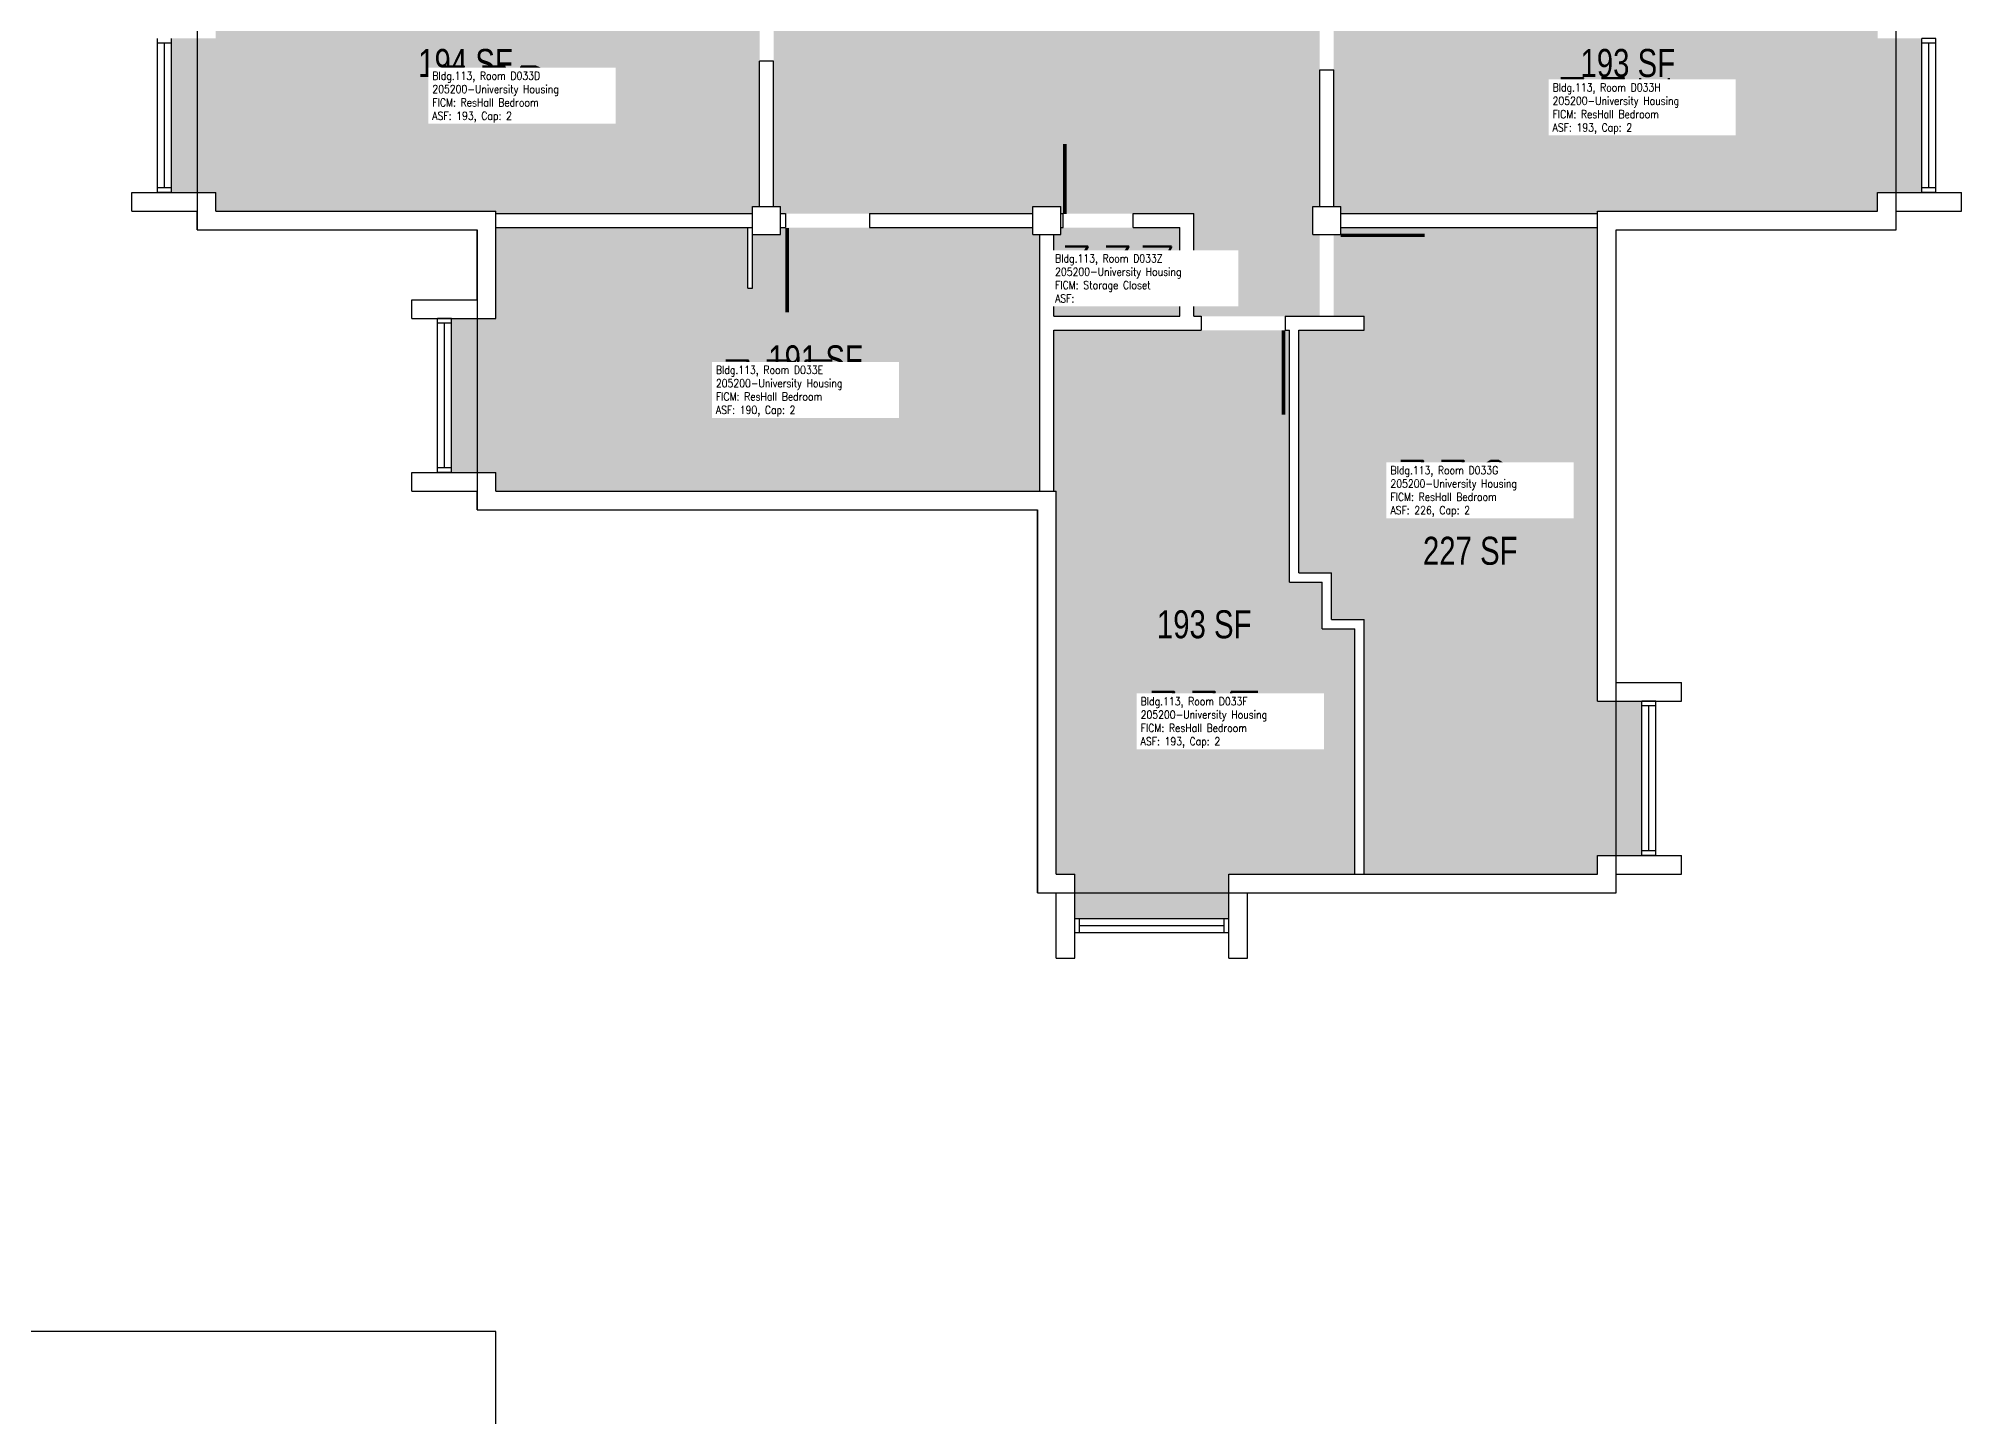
# Model space of a CAD drawing. Header units: inches. Extents: x -168 to 3296, y -1228 to 4808.
# Drawn here: x 2472 to 3296, y -32 to 558 of the extents above; entities that cross this region are included whole.
import ezdxf
from ezdxf.enums import TextEntityAlignment as Align

# ---------------------------------------------------------------- set-up
doc = ezdxf.new("R2010")
doc.units = ezdxf.units.IN
doc.header["$LTSCALE"] = 100
doc.header["$MEASUREMENT"] = 0
for name, color, linetype in [('A-DOOR', 2, 'CONTINUOUS'), ('A-GLAZ', 1, 'CONTINUOUS'), ('A-GLAZ-SILL', 2, 'CONTINUOUS'), ('A-IDEN-RNUM', 7, 'CONTINUOUS'), ('A-IDEN-SNUM', 4, 'CONTINUOUS'), ('A-IDEN-VNUM', 4, 'CONTINUOUS'), ('A-SITE', 3, 'CONTINUOUS'), ('A-WALL', 5, 'CONTINUOUS'), ('AREA-TEXT', 3, 'CONTINUOUS'), ('Rooms-Category-Color', 7, 'CONTINUOUS'), ('Rooms-College-Color', 7, 'CONTINUOUS'), ('Rooms-Department-Color', 7, 'CONTINUOUS'), ('Rooms-Division-Color', 7, 'CONTINUOUS'), ('Rooms-Information', 7, 'CONTINUOUS')]:
    doc.layers.add(name, color=color, linetype=linetype)
doc.styles.add('AREA', font='arial.ttf', dxfattribs={"width": 0.75, "height": 12})
doc.styles.add('ROOMSNUMBER', font='TXT.SHX', dxfattribs={"height": 1})
doc.styles.add('ROOMVNUMBER', font='simplex.shx', dxfattribs={"width": 0.85})

msp = doc.modelspace()

# ---------------------------------------------------------------- hatches: boundary and pattern name
at = {"layer": 'Rooms-Category-Color', "true_color": 0x728ef3}
for points in [[(2977, 884.81), (2977, 681), (2831, 681), (2830.74, 787), (2830.73, 790.05), (2830.66, 823), (2830.65, 826.05), (2830.65, 884.81), (2787, 884.81), (2787, 822.68), (2787, 786.68), (2787, 726), (2790, 726), (2790, 714), (2787, 714), (2787, 656.02), (2787, 620.02), (2787, 584.21), (2787, 620.02), (2787, 584.21), (2787, 548.21), (2787, 486), (2790, 486), (2790, 483), (2792.03, 483), (2828.03, 483), (2898, 483), (2898, 486), (2910, 486), (2910, 483), (2911.05, 483), (2941.05, 483), (2967, 483), (2967, 439), (2970.24, 439), (3006.24, 439), (3021, 439), (3021, 474), (3018, 474), (3018, 486), (3021, 486), (3021, 544.58), (3021, 580.58), (3021, 616.39), (3021, 580.58), (3021, 616.39), (3021, 652.39), (3021, 716), (3020, 716), (3020, 724), (3020, 764), (3020, 824), (3021, 824), (3021, 884.82), (2977, 884.82)], [(2668, 483), (2778, 483), (2778, 486), (2781, 486), (2781, 548.21), (2781, 584.21), (2781, 612), (2781, 584.21), (2781, 612), (2676, 612), (2676, 598), (2656, 598), (2656, 584), (2548, 584), (2548, 558), (2529, 558), (2529, 492), (2548, 492), (2548, 484), (2668, 484)], [(3136, 584), (3136, 598), (3156, 598), (3156, 612), (3260, 612), (3260, 558), (3279, 558), (3279, 492), (3260, 492), (3260, 484), (3140, 484), (3140, 483), (3030, 483), (3030, 486), (3027, 486), (3027, 544.58), (3027, 584)], [(2649, 438), (2649, 372), (2668, 372), (2668, 364), (2901, 364), (2901, 439), (2901, 474), (2898, 474), (2898, 477), (2828.03, 477), (2792.03, 477), (2790, 477), (2790, 474), (2778, 474), (2778, 451), (2776, 451), (2776, 477), (2668, 477), (2668, 438)], [(2907, 474), (2907, 439), (2961, 439), (2961, 477), (2910, 477), (2910, 474)], [(3040, 433), (3040, 439), (3027, 439), (3027, 474), (3030, 474), (3030, 477), (3140, 477), (3140, 274), (3159, 274), (3159, 208), (3140, 208), (3140, 200), (3040, 200), (3040, 309), (3026, 309), (3026, 329), (3012, 329), (3012, 433)], [(2907, 433), (2970.24, 433), (3006.24, 433), (3008, 433), (3008, 325), (3022, 325), (3022, 305), (3036, 305), (3036, 200), (2982, 200), (2982, 181), (2916, 181), (2916, 200), (2908, 200), (2908, 364), (2907, 364)]]:
    msp.add_hatch(color=171, dxfattribs=at).paths.add_polyline_path(points)
at = {"layer": 'Rooms-College-Color', "true_color": 0xadadad}
for points in [[(2977, 884.81), (2977, 681), (2831, 681), (2830.74, 787), (2830.73, 790.05), (2830.66, 823), (2830.65, 826.05), (2830.65, 884.81), (2787, 884.81), (2787, 822.68), (2787, 786.68), (2787, 726), (2790, 726), (2790, 714), (2787, 714), (2787, 656.02), (2787, 620.02), (2787, 584.21), (2787, 620.02), (2787, 584.21), (2787, 548.21), (2787, 486), (2790, 486), (2790, 483), (2792.03, 483), (2828.03, 483), (2898, 483), (2898, 486), (2910, 486), (2910, 483), (2911.05, 483), (2941.05, 483), (2967, 483), (2967, 439), (2970.24, 439), (3006.24, 439), (3021, 439), (3021, 474), (3018, 474), (3018, 486), (3021, 486), (3021, 544.58), (3021, 580.58), (3021, 616.39), (3021, 580.58), (3021, 616.39), (3021, 652.39), (3021, 716), (3020, 716), (3020, 724), (3020, 764), (3020, 824), (3021, 824), (3021, 884.82), (2977, 884.82)], [(2668, 483), (2778, 483), (2778, 486), (2781, 486), (2781, 548.21), (2781, 584.21), (2781, 612), (2781, 584.21), (2781, 612), (2676, 612), (2676, 598), (2656, 598), (2656, 584), (2548, 584), (2548, 558), (2529, 558), (2529, 492), (2548, 492), (2548, 484), (2668, 484)], [(3136, 584), (3136, 598), (3156, 598), (3156, 612), (3260, 612), (3260, 558), (3279, 558), (3279, 492), (3260, 492), (3260, 484), (3140, 484), (3140, 483), (3030, 483), (3030, 486), (3027, 486), (3027, 544.58), (3027, 584)], [(2649, 438), (2649, 372), (2668, 372), (2668, 364), (2901, 364), (2901, 439), (2901, 474), (2898, 474), (2898, 477), (2828.03, 477), (2792.03, 477), (2790, 477), (2790, 474), (2778, 474), (2778, 451), (2776, 451), (2776, 477), (2668, 477), (2668, 438)], [(2907, 474), (2907, 439), (2961, 439), (2961, 477), (2910, 477), (2910, 474)], [(3040, 433), (3040, 439), (3027, 439), (3027, 474), (3030, 474), (3030, 477), (3140, 477), (3140, 274), (3159, 274), (3159, 208), (3140, 208), (3140, 200), (3040, 200), (3040, 309), (3026, 309), (3026, 329), (3012, 329), (3012, 433)], [(2907, 433), (2970.24, 433), (3006.24, 433), (3008, 433), (3008, 325), (3022, 325), (3022, 305), (3036, 305), (3036, 200), (2982, 200), (2982, 181), (2916, 181), (2916, 200), (2908, 200), (2908, 364), (2907, 364)]]:
    msp.add_hatch(color=253, dxfattribs=at).paths.add_polyline_path(points)
at = {"layer": 'Rooms-Department-Color', "true_color": 0x604aed}
for points in [[(2977, 884.81), (2977, 681), (2831, 681), (2830.74, 787), (2830.73, 790.05), (2830.66, 823), (2830.65, 826.05), (2830.65, 884.81), (2787, 884.81), (2787, 822.68), (2787, 786.68), (2787, 726), (2790, 726), (2790, 714), (2787, 714), (2787, 656.02), (2787, 620.02), (2787, 584.21), (2787, 620.02), (2787, 584.21), (2787, 548.21), (2787, 486), (2790, 486), (2790, 483), (2792.03, 483), (2828.03, 483), (2898, 483), (2898, 486), (2910, 486), (2910, 483), (2911.05, 483), (2941.05, 483), (2967, 483), (2967, 439), (2970.24, 439), (3006.24, 439), (3021, 439), (3021, 474), (3018, 474), (3018, 486), (3021, 486), (3021, 544.58), (3021, 580.58), (3021, 616.39), (3021, 580.58), (3021, 616.39), (3021, 652.39), (3021, 716), (3020, 716), (3020, 724), (3020, 764), (3020, 824), (3021, 824), (3021, 884.82), (2977, 884.82)], [(2668, 483), (2778, 483), (2778, 486), (2781, 486), (2781, 548.21), (2781, 584.21), (2781, 612), (2781, 584.21), (2781, 612), (2676, 612), (2676, 598), (2656, 598), (2656, 584), (2548, 584), (2548, 558), (2529, 558), (2529, 492), (2548, 492), (2548, 484), (2668, 484)], [(3136, 584), (3136, 598), (3156, 598), (3156, 612), (3260, 612), (3260, 558), (3279, 558), (3279, 492), (3260, 492), (3260, 484), (3140, 484), (3140, 483), (3030, 483), (3030, 486), (3027, 486), (3027, 544.58), (3027, 584)], [(2649, 438), (2649, 372), (2668, 372), (2668, 364), (2901, 364), (2901, 439), (2901, 474), (2898, 474), (2898, 477), (2828.03, 477), (2792.03, 477), (2790, 477), (2790, 474), (2778, 474), (2778, 451), (2776, 451), (2776, 477), (2668, 477), (2668, 438)], [(2907, 474), (2907, 439), (2961, 439), (2961, 477), (2910, 477), (2910, 474)], [(3040, 433), (3040, 439), (3027, 439), (3027, 474), (3030, 474), (3030, 477), (3140, 477), (3140, 274), (3159, 274), (3159, 208), (3140, 208), (3140, 200), (3040, 200), (3040, 309), (3026, 309), (3026, 329), (3012, 329), (3012, 433)], [(2907, 433), (2970.24, 433), (3006.24, 433), (3008, 433), (3008, 325), (3022, 325), (3022, 305), (3036, 305), (3036, 200), (2982, 200), (2982, 181), (2916, 181), (2916, 200), (2908, 200), (2908, 364), (2907, 364)]]:
    msp.add_hatch(color=173, dxfattribs=at).paths.add_polyline_path(points)
at = {"layer": 'Rooms-Division-Color', "true_color": 0x604aed}
for points in [[(2977, 884.81), (2977, 681), (2831, 681), (2830.74, 787), (2830.73, 790.05), (2830.66, 823), (2830.65, 826.05), (2830.65, 884.81), (2787, 884.81), (2787, 822.68), (2787, 786.68), (2787, 726), (2790, 726), (2790, 714), (2787, 714), (2787, 656.02), (2787, 620.02), (2787, 584.21), (2787, 620.02), (2787, 584.21), (2787, 548.21), (2787, 486), (2790, 486), (2790, 483), (2792.03, 483), (2828.03, 483), (2898, 483), (2898, 486), (2910, 486), (2910, 483), (2911.05, 483), (2941.05, 483), (2967, 483), (2967, 439), (2970.24, 439), (3006.24, 439), (3021, 439), (3021, 474), (3018, 474), (3018, 486), (3021, 486), (3021, 544.58), (3021, 580.58), (3021, 616.39), (3021, 580.58), (3021, 616.39), (3021, 652.39), (3021, 716), (3020, 716), (3020, 724), (3020, 764), (3020, 824), (3021, 824), (3021, 884.82), (2977, 884.82)], [(2668, 483), (2778, 483), (2778, 486), (2781, 486), (2781, 548.21), (2781, 584.21), (2781, 612), (2781, 584.21), (2781, 612), (2676, 612), (2676, 598), (2656, 598), (2656, 584), (2548, 584), (2548, 558), (2529, 558), (2529, 492), (2548, 492), (2548, 484), (2668, 484)], [(3136, 584), (3136, 598), (3156, 598), (3156, 612), (3260, 612), (3260, 558), (3279, 558), (3279, 492), (3260, 492), (3260, 484), (3140, 484), (3140, 483), (3030, 483), (3030, 486), (3027, 486), (3027, 544.58), (3027, 584)], [(2649, 438), (2649, 372), (2668, 372), (2668, 364), (2901, 364), (2901, 439), (2901, 474), (2898, 474), (2898, 477), (2828.03, 477), (2792.03, 477), (2790, 477), (2790, 474), (2778, 474), (2778, 451), (2776, 451), (2776, 477), (2668, 477), (2668, 438)], [(2907, 474), (2907, 439), (2961, 439), (2961, 477), (2910, 477), (2910, 474)], [(3040, 433), (3040, 439), (3027, 439), (3027, 474), (3030, 474), (3030, 477), (3140, 477), (3140, 274), (3159, 274), (3159, 208), (3140, 208), (3140, 200), (3040, 200), (3040, 309), (3026, 309), (3026, 329), (3012, 329), (3012, 433)], [(2907, 433), (2970.24, 433), (3006.24, 433), (3008, 433), (3008, 325), (3022, 325), (3022, 305), (3036, 305), (3036, 200), (2982, 200), (2982, 181), (2916, 181), (2916, 200), (2908, 200), (2908, 364), (2907, 364)]]:
    msp.add_hatch(color=173, dxfattribs=at).paths.add_polyline_path(points)

# ---------------------------------------------------------------- linework, layer by layer
at = {"layer": 'A-DOOR'}
for points in [[(2781.21, 583.46, 1.5, 1.5, 0), (2745.21, 583.46, 0, 0, 0), (2745.21, 582.71, 0, 0, 0.414214), (2782.71, 548.21, 0, 0, 0.414214)], [(3026.7, 579.83, 1.5, 1.5, 0), (3062.7, 579.83, 0, 0, 0), (3062.7, 579.08, 0, 0, -0.414214), (3025.2, 544.58, 0, 0, -0.414214)], [(2911.8, 482.83, 1.5, 1.5, 0), (2911.8, 512.83, 0, 0, 0), (2911.05, 512.83, 0, 0, -0.414214), (2941.05, 482.83, 0, 0, -0.414214)], [(2792.78, 476.73, 1.5, 1.5, 0), (2792.78, 440.73, 0, 0, 0), (2793.53, 440.73, 0, 0, 0.414214), (2828.03, 478.23, 0, 0, 0.414214)], [(3029.9, 473.68, 1.5, 1.5, 0), (3065.9, 473.68, 0, 0, 0), (3065.9, 472.93, 0, 0, -0.414214), (3028.4, 438.43, 0, 0, -0.414214)], [(3005.49, 432.88, 1.5, 1.5, 0), (3005.49, 396.88, 0, 0, 0), (3004.74, 396.88, 0, 0, -0.414214), (2970.24, 434.38, 0, 0, -0.414214)]]:
    msp.add_lwpolyline(points, format="xyseb", dxfattribs=at)
at = {"layer": 'A-GLAZ'}
for p, q in [((2526, 494), (2526, 556)), ((3282, 494), (3282, 556)), ((2646, 374), (2646, 436)), ((3162, 210), (3162, 272)), ((2918, 178), (2980, 178))]:
    msp.add_line(p, q, dxfattribs=at)
at = {"layer": 'A-GLAZ-SILL'}
for p, q in [((2523, 494), (2523, 556)), ((2529, 494), (2529, 556)), ((3279, 494), (3279, 556)), ((3285, 494), (3285, 556)), ((2643, 374), (2643, 436)), ((2649, 374), (2649, 436)), ((3159, 210), (3159, 272)), ((3165, 210), (3165, 272)), ((2918, 181), (2980, 181)), ((2918, 175), (2980, 175))]:
    msp.add_line(p, q, dxfattribs=at)
at = {"layer": 'A-SITE'}
for points in [[(3268, 1304), (3148, 1304), (3148, 1424), (2908, 1424), (2908, 1588), (2660, 1588), (2660, 1304), (2540, 1304), (2540, 1056), (2580, 1056), (2580, 964), (2540, 964), (2540, 476), (2660, 476), (2660, 356), (2900, 356), (2900, 192), (3148, 192), (3148, 476), (3268, 476), (3268, 724), (3228, 724), (3228, 816), (3268, 816)], [(2788, -116), (2668, -116), (2668, 4), (2428, 4), (2428, 168), (2180, 168), (2180, -116), (2060, -116), (2060, -364), (2100, -364), (2100, -456), (2060, -456), (2060, -944), (2180, -944), (2180, -1064), (2420, -1064), (2420, -1228), (2668, -1228), (2668, -944), (2788, -944), (2788, -696), (2748, -696), (2748, -604), (2788, -604)]]:
    msp.add_lwpolyline(points, close=True, dxfattribs=at)
at = {"layer": 'A-WALL'}
for p, q in [((2523, 556), (2523, 558)), ((2529, 556), (2523, 556)), ((2529, 556), (2529, 558)), ((3279, 556), (3279, 558)), ((3285, 558), (3279, 558)), ((3285, 556), (3279, 556)), ((3285, 556), (3285, 558)), ((2781, 486), (2781, 548.21)), ((2787, 548.21), (2781, 548.21)), ((2787, 486), (2787, 548.21)), ((3021, 486), (3021, 544.58)), ((3021, 544.58), (3027, 544.58)), ((3027, 486), (3027, 544.58)), ((2512, 492), (2548, 492)), ((2512, 484), (2512, 492)), ((2523, 492), (2523, 494)), ((2529, 494), (2523, 494)), ((2529, 492), (2523, 492)), ((2529, 492), (2529, 494)), ((2548, 484), (2548, 492)), ((3260, 484), (3260, 492)), ((3260, 492), (3296, 492)), ((3279, 492), (3279, 494)), ((3285, 494), (3279, 494)), ((3285, 492), (3279, 492)), ((3285, 492), (3285, 494)), ((3296, 484), (3296, 492)), ((2512, 484), (2540, 484)), ((2540, 476), (2540, 484)), ((2548, 484), (2668, 484)), ((2548, 484), (2668, 484)), ((2668, 438), (2668, 484)), ((2668, 483), (2778, 483)), ((2778, 474), (2778, 486)), ((2778, 486), (2790, 486)), ((2790, 474), (2790, 486)), ((2790, 483), (2792.03, 483)), ((2792.03, 483), (2792.03, 477)), ((2828.03, 483), (2898, 483)), ((2828.03, 483), (2828.03, 477)), ((2898, 474), (2898, 486)), ((2898, 486), (2910, 486)), ((2910, 474), (2910, 486)), ((2910, 483), (2911.05, 483)), ((2911.05, 477), (2911.05, 483)), ((2941.05, 483), (2967, 483)), ((2941.05, 477), (2941.05, 483)), ((2967, 439), (2967, 483)), ((3018, 474), (3018, 486)), ((3018, 486), (3030, 486)), ((3030, 474), (3030, 486)), ((3030, 483), (3140, 483)), ((3140, 274), (3140, 484)), ((3140, 484), (3260, 484)), ((3268, 476), (3268, 484)), ((3268, 484), (3296, 484)), ((2540, 476), (2660, 476)), ((2548, 476), (2660, 476)), ((2660, 446), (2660, 476)), ((2668, 477), (2778, 477)), ((2776, 451), (2776, 477)), ((2778, 451), (2778, 477)), ((2778, 474), (2790, 474)), ((2790, 477), (2792.03, 477)), ((2828.03, 477), (2898, 477)), ((2898, 474), (2910, 474)), ((2901, 364), (2901, 474)), ((2907, 439), (2907, 474)), ((2910, 477), (2911.05, 477)), ((2941.05, 477), (2961, 477)), ((2961, 439), (2961, 477)), ((3018, 474), (3030, 474)), ((3030, 477), (3140, 477)), ((3148, 282), (3148, 476)), ((3148, 476), (3268, 476)), ((2632, 446), (2660, 446)), ((2632, 438), (2632, 446)), ((2776, 451), (2778, 451)), ((2632, 438), (2668, 438)), ((2643, 436), (2643, 438)), ((2649, 438), (2643, 438)), ((2649, 436), (2649, 438)), ((2907, 439), (2961, 439)), ((2967, 439), (2970.24, 439)), ((2970.24, 439), (2970.24, 433)), ((3006.24, 439), (3040, 439)), ((3006.24, 439), (3006.24, 433)), ((3040, 433), (3040, 439)), ((2649, 436), (2643, 436)), ((2907, 433), (2970.24, 433)), ((2907, 364), (2907, 433)), ((3006.24, 433), (3008, 433)), ((3008, 325), (3008, 433)), ((3012, 329), (3012, 433)), ((3012, 433), (3040, 433)), ((2632, 372), (2668, 372)), ((2632, 364), (2632, 372)), ((2643, 372), (2643, 374)), ((2649, 374), (2643, 374)), ((2649, 372), (2643, 372)), ((2649, 372), (2649, 374)), ((2668, 364), (2668, 372)), ((2632, 364), (2660, 364)), ((2660, 356), (2660, 364)), ((2668, 364), (2908, 364)), ((2908, 200), (2908, 364)), ((2660, 356), (2900, 356)), ((2900, 192), (2900, 356)), ((3008, 325), (3022, 325)), ((3012, 329), (3026, 329)), ((3022, 305), (3022, 325)), ((3026, 309), (3026, 329)), ((3022, 305), (3036, 305)), ((3026, 309), (3040, 309)), ((3036, 200), (3036, 305)), ((3040, 200), (3040, 309)), ((3148, 282), (3176, 282)), ((3176, 274), (3176, 282)), ((3140, 274), (3176, 274)), ((3159, 272), (3159, 274)), ((3165, 274), (3159, 274)), ((3165, 272), (3159, 272)), ((3165, 272), (3165, 274)), ((3140, 208), (3176, 208)), ((3140, 200), (3140, 208)), ((3159, 208), (3159, 210)), ((3165, 210), (3159, 210)), ((3165, 208), (3159, 208)), ((3165, 208), (3165, 210)), ((3176, 200), (3176, 208)), ((2908, 200), (2916, 200)), ((2916, 164), (2916, 200)), ((2982, 200), (3140, 200)), ((2982, 164), (2982, 200)), ((3148, 200), (3176, 200)), ((3148, 192), (3148, 200)), ((2900, 192), (2908, 192)), ((2908, 164), (2908, 192)), ((2990, 192), (3148, 192)), ((2990, 164), (2990, 192)), ((2916, 181), (2918, 181)), ((2916, 175), (2916, 181)), ((2916, 175), (2918, 175)), ((2918, 175), (2918, 181)), ((2980, 181), (2982, 181)), ((2980, 175), (2980, 181)), ((2980, 175), (2982, 175)), ((2982, 175), (2982, 181)), ((2908, 164), (2916, 164)), ((2982, 164), (2990, 164))]:
    msp.add_line(p, q, dxfattribs=at)

# ---------------------------------------------------------------- texts
at = {"layer": 'A-IDEN-RNUM', "style": 'ROOMSNUMBER', "width": 0.85}
for s, p in [('0033-D0', (2667, 534)), ('0033-H0', (3147, 529)), ('0033-Z0', (2933.82, 456.9)), ('0033-E0', (2788, 408)), ('0033-G0', (3078, 365)), ('0033-F0', (2970, 266))]:
    msp.add_text(s, height=1, dxfattribs=at).set_placement(p, align=Align.MIDDLE)
at = {"layer": 'A-IDEN-SNUM', "style": 'ROOMSNUMBER', "width": 0.85}
for s, p in [('1130D033D0', (2667, 534)), ('1130D033H0', (3147, 529)), ('1130D033Z0', (2933.82, 456.9)), ('1130D033E0', (2788, 408)), ('1130D033G0', (3078, 365)), ('1130D033F0', (2970, 266))]:
    msp.add_text(s, height=1, dxfattribs=at).set_placement(p, align=Align.MIDDLE)
at = {"layer": 'A-IDEN-VNUM', "style": 'ROOMVNUMBER', "width": 0.85}
for s, p in [('33D', (2667, 534)), ('33H', (3147, 529)), ('33Z', (2933.82, 456.9)), ('33E', (2788, 408)), ('33G', (3078, 365)), ('33F', (2970, 266))]:
    msp.add_text(s, height=24, dxfattribs=at).set_placement(p, align=Align.MIDDLE)
at = {"layer": 'AREA-TEXT', "style": 'AREA', "width": 0.75}
for s, p in [('194 SF', (2655, 547.5)), ('193 SF', (3153, 547.5)), ('191 SF', (2805, 420.5)), ('227 SF', (3085.5, 338.5)), ('193 SF', (2971.5, 307))]:
    msp.add_text(s, height=12, dxfattribs=at).set_placement(p, align=Align.MIDDLE_CENTER)

# ---------------------------------------------------------------- next in the draw order: texts
at = {"layer": 'Rooms-Information', "char_height": 3.4286, "width": 76.8, "attachment_point": 7, "style": 'ROOMVNUMBER', "bg_fill": 3, "box_fill_scale": 1.5, "bg_fill_color": 256, "bg_fill_true_color": 13158600, "bg_fill_transparency": 0}
for s, insert in [('Bldg.113, Room D033D^M^J205200-University Housing^M^JFICM: ResHall Bedroom^M^JASF: 193, Cap: 2', (2640.77, 522)), ('Bldg.113, Room D033H^M^J205200-University Housing^M^JFICM: ResHall Bedroom^M^JASF: 193, Cap: 2', (3120.77, 517)), ('Bldg.113, Room D033Z^M^J205200-University Housing^M^JFICM: Storage Closet^M^JASF: ', (2907.59, 444.9)), ('Bldg.113, Room D033E^M^J205200-University Housing^M^JFICM: ResHall Bedroom^M^JASF: 190, Cap: 2', (2762.26, 396)), ('Bldg.113, Room D033G^M^J205200-University Housing^M^JFICM: ResHall Bedroom^M^JASF: 226, Cap: 2', (3051.29, 353)), ('Bldg.113, Room D033F^M^J205200-University Housing^M^JFICM: ResHall Bedroom^M^JASF: 193, Cap: 2', (2944.26, 254))]:
    msp.add_mtext(s, dxfattribs=dict(at, insert=insert))

doc.saveas('drawing.dxf')
